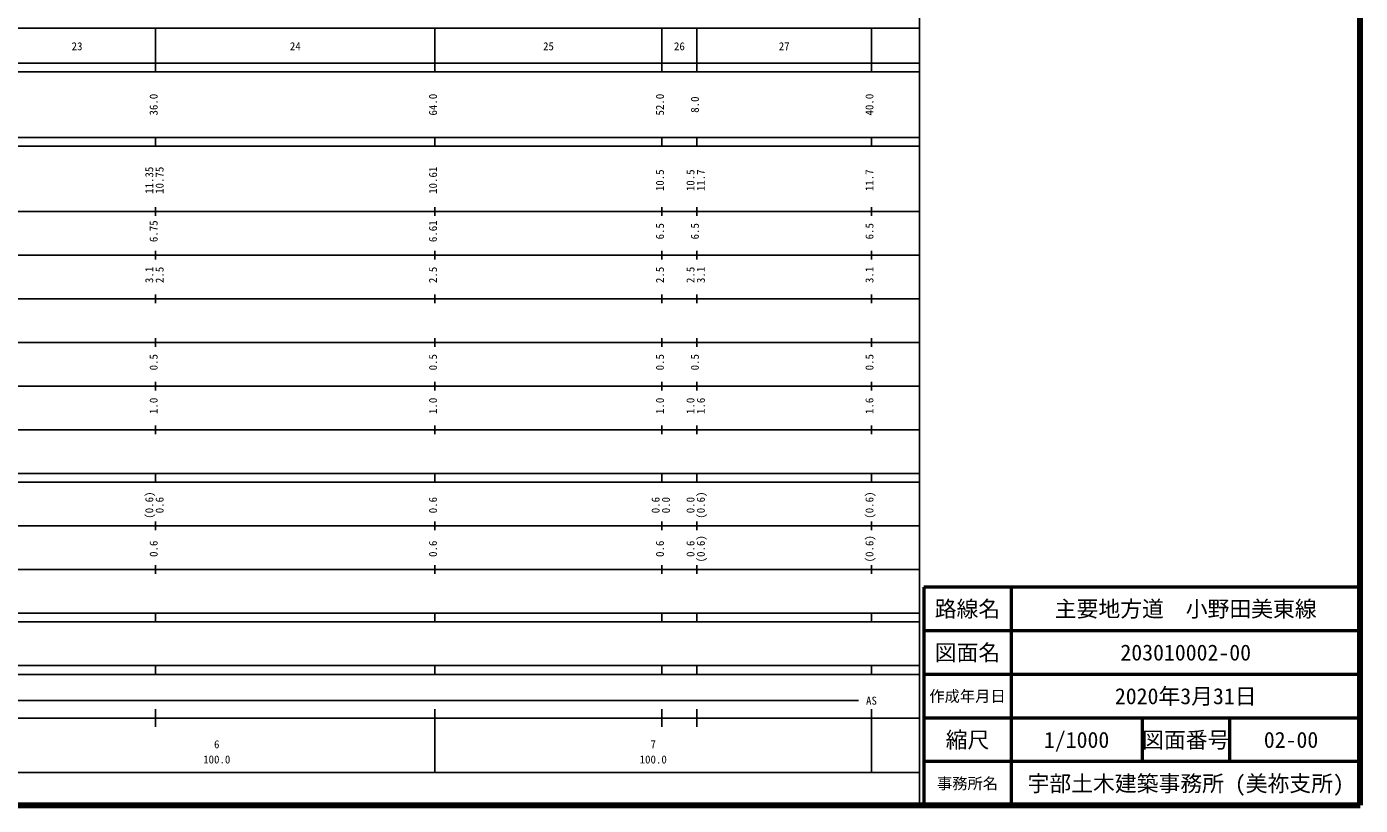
# Model space of a CAD drawing. Units: millimetres, scale not verified. Extents: x 40000 to 680000, y 20000 to 380000.
# Drawn here: x 374454 to 680000, y 20000 to 198357 of the extents above; entities that cross this region are included whole.
import ezdxf
from ezdxf.enums import TextEntityAlignment as Align

# ---------------------------------------------------------------- set-up
doc = ezdxf.new("R2010")
doc.units = ezdxf.units.MM
doc.header["$LTSCALE"] = 1000
for name, color, linetype, lineweight in [('S-TTL', 2, 'Continuous', 140), ('S-TTL-BAND', 7, 'Continuous', 25), ('S-TTL-FRAM', 2, 'Continuous', 50), ('S-TTL-LINE', 7, 'Continuous', 50)]:
    doc.layers.add(name, color=color, linetype=linetype, lineweight=lineweight)
doc.layers.add('S-TTL-TXT', color=7, linetype='Continuous')
doc.styles.add('ＭＳ ゴシック', font='')
doc.styles.get('ＭＳ ゴシック').set_extended_font_data('MS Gothic')

msp = doc.modelspace()

# ---------------------------------------------------------------- linework, layer by layer
at = {"layer": 'S-TTL'}
for p, q in [((680000, 20000), (680000, 380000)), ((40000, 20000), (680000, 20000))]:
    msp.add_line(p, q, dxfattribs=at)
at = {"layer": 'S-TTL-BAND'}
for p, q in [((579000, 20000), (579000, 370000)), ((68000, 198000), (579000, 198000)), ((404000, 188000), (404000, 198000)), ((468000, 188000), (468000, 198000)), ((520000, 188000), (520000, 198000)), ((528000, 188000), (528000, 198000)), ((568000, 188000), (568000, 198000)), ((40000, 190000), (579000, 190000)), ((40000, 188000), (579000, 188000)), ((40000, 173000), (579000, 173000)), ((404000, 171000), (404000, 173000)), ((468000, 171000), (468000, 173000)), ((520000, 171000), (520000, 173000)), ((528000, 171000), (528000, 173000)), ((568000, 171000), (568000, 173000)), ((40000, 171000), (579000, 171000)), ((40000, 156000), (579000, 156000)), ((404000, 155000), (404000, 157000)), ((468000, 155000), (468000, 157000)), ((520000, 155000), (520000, 157000)), ((528000, 155000), (528000, 157000)), ((568000, 155000), (568000, 157000)), ((404000, 145000), (404000, 147000)), ((468000, 145000), (468000, 147000)), ((520000, 145000), (520000, 147000)), ((528000, 145000), (528000, 147000)), ((568000, 145000), (568000, 147000)), ((46000, 146000), (579000, 146000)), ((52000, 136000), (579000, 136000)), ((404000, 135000), (404000, 137000)), ((468000, 135000), (468000, 137000)), ((520000, 135000), (520000, 137000)), ((528000, 135000), (528000, 137000)), ((568000, 135000), (568000, 137000)), ((46000, 126000), (579000, 126000)), ((404000, 125000), (404000, 127000)), ((468000, 125000), (468000, 127000)), ((520000, 125000), (520000, 127000)), ((528000, 125000), (528000, 127000)), ((568000, 125000), (568000, 127000)), ((404000, 115000), (404000, 117000)), ((468000, 115000), (468000, 117000)), ((520000, 115000), (520000, 117000)), ((528000, 115000), (528000, 117000)), ((568000, 115000), (568000, 117000)), ((52000, 116000), (579000, 116000)), ((404000, 105000), (404000, 107000)), ((468000, 105000), (468000, 107000)), ((520000, 105000), (520000, 107000)), ((528000, 105000), (528000, 107000)), ((568000, 105000), (568000, 107000)), ((46000, 106000), (579000, 106000)), ((40000, 96000), (579000, 96000)), ((404000, 94000), (404000, 96000)), ((468000, 94000), (468000, 96000)), ((520000, 94000), (520000, 96000)), ((528000, 94000), (528000, 96000)), ((568000, 94000), (568000, 96000)), ((40000, 94000), (579000, 94000)), ((49000, 84000), (579000, 84000)), ((404000, 83000), (404000, 85000)), ((468000, 83000), (468000, 85000)), ((520000, 83000), (520000, 85000)), ((528000, 83000), (528000, 85000)), ((568000, 83000), (568000, 85000)), ((40000, 74000), (579000, 74000)), ((404000, 73000), (404000, 75000)), ((468000, 73000), (468000, 75000)), ((520000, 73000), (520000, 75000)), ((528000, 73000), (528000, 75000)), ((568000, 73000), (568000, 75000)), ((40000, 64000), (579000, 64000)), ((40000, 62000), (579000, 62000)), ((404000, 62000), (404000, 64000)), ((468000, 62000), (468000, 64000)), ((520000, 62000), (520000, 64000)), ((528000, 62000), (528000, 64000)), ((568000, 62000), (568000, 64000)), ((40000, 52000), (579000, 52000)), ((404000, 50000), (404000, 52000)), ((468000, 50000), (468000, 52000)), ((520000, 50000), (520000, 52000)), ((528000, 50000), (528000, 52000)), ((568000, 50000), (568000, 52000)), ((40000, 50000), (579000, 50000)), ((71000, 44000), (565000, 44000)), ((40000, 40000), (579000, 40000)), ((404000, 38000), (404000, 42000)), ((468000, 27500), (468000, 42000)), ((520000, 38000), (520000, 42000)), ((528000, 38000), (528000, 42000)), ((568000, 27500), (568000, 42000)), ((68000, 27500), (579000, 27500))]:
    msp.add_line(p, q, dxfattribs=at)
at = {"layer": 'S-TTL-FRAM'}
for p, q in [((680000, 70000), (580000, 70000)), ((580000, 70000), (580000, 20000))]:
    msp.add_line(p, q, dxfattribs=at)
at = {"layer": 'S-TTL-LINE'}
for p, q in [((600000, 70000), (600000, 20000)), ((680000, 60000), (580000, 60000)), ((680000, 50000), (580000, 50000)), ((680000, 40000), (580000, 40000)), ((630000, 40000), (630000, 30000)), ((650000, 40000), (650000, 30000)), ((680000, 30000), (580000, 30000))]:
    msp.add_line(p, q, dxfattribs=at)

# ---------------------------------------------------------------- texts
at = {"layer": 'S-TTL-BAND', "style": 'ＭＳ ゴシック'}
for s, p in [('23', (386000, 192405)), ('24', (436000, 192405)), ('25', (494000, 192405)), ('26', (524000, 192405)), ('27', (548000, 192405)), ('AS', (568000, 42500)), ('6', (418000, 32523)), ('7', (518000, 32523)), ('100.0', (418000, 29033)), ('100.0', (518000, 29033))]:
    msp.add_text(s, height=1833, dxfattribs=at).set_placement(p, align=Align.BOTTOM_CENTER)
for s, p in [('36.0', (405000, 180500)), ('64.0', (469000, 180500)), ('52.0', (521000, 180500)), ('8.0', (529000, 180500)), ('40.0', (569000, 180500)), ('11.35', (404000, 163174)), ('10.75', (406370, 163174)), ('10.61', (469000, 163174)), ('10.5', (521000, 163174)), ('10.5', (528000, 163174)), ('11.7', (530370, 163174)), ('11.7', (569000, 163174)), ('6.75', (405000, 151500)), ('6.61', (469000, 151500)), ('6.5', (521000, 151500)), ('6.5', (529000, 151500)), ('6.5', (569000, 151500)), ('3.1', (404000, 141500)), ('2.5', (406370, 141500)), ('2.5', (469000, 141500)), ('2.5', (521000, 141500)), ('2.5', (528000, 141500)), ('3.1', (530370, 141500)), ('3.1', (569000, 141500)), ('0.5', (405000, 121500)), ('0.5', (469000, 121500)), ('0.5', (521000, 121500)), ('0.5', (529000, 121500)), ('0.5', (569000, 121500)), ('1.0', (405000, 111500)), ('1.0', (469000, 111500)), ('1.0', (521000, 111500)), ('1.0', (528000, 111500)), ('1.6', (530370, 111500)), ('1.6', (569000, 111500)), ('(0.6)', (404000, 88764)), ('0.6', (406370, 88764)), ('0.6', (469000, 88764)), ('0.6', (520000, 88764)), ('0.0', (522370, 88764)), ('0.0', (528000, 88764)), ('(0.6)', (530370, 88764)), ('(0.6)', (569000, 88764)), ('0.6', (405000, 78764)), ('0.6', (469000, 78764)), ('0.6', (521000, 78764)), ('0.6', (528000, 78764)), ('(0.6)', (530370, 78764)), ('(0.6)', (569000, 78764))]:
    msp.add_text(s, height=1833, rotation=90, dxfattribs=at).set_placement(p, align=Align.BOTTOM_CENTER)
at = {"layer": 'S-TTL-TXT', "style": 'ＭＳ ゴシック'}
for s, height, p in [('路線名', 3666, (590000, 65000)), ('路線名', 3666, (590000, 65000)), ('主要地方道\u3000小野田美東線', 3666, (640000, 65000)), ('図面名', 3666, (590000, 55000)), ('図面名', 3666, (590000, 55000)), ('203010002-00', 3666, (640000, 55000)), ('作成年月日', 2566, (590000, 45000)), ('作成年月日', 2566, (590000, 45000)), ('2020年3月31日', 3666, (640000, 45000)), ('縮尺', 3666, (590000, 35000)), ('縮尺', 3666, (590000, 35000)), ('1/1000', 3666, (615000, 35000)), ('図面番号', 3666, (640000, 35000)), ('図面番号', 3666, (640000, 35000)), ('02-00', 3666, (664125, 35000)), ('事務所名', 2566, (590000, 25000)), ('事務所名', 2566, (590000, 25000)), ('宇部土木建築事務所 (美祢支所)', 3666, (640000, 25000))]:
    msp.add_text(s, height=height, dxfattribs=at).set_placement(p, align=Align.MIDDLE_CENTER)

doc.saveas('drawing.dxf')
